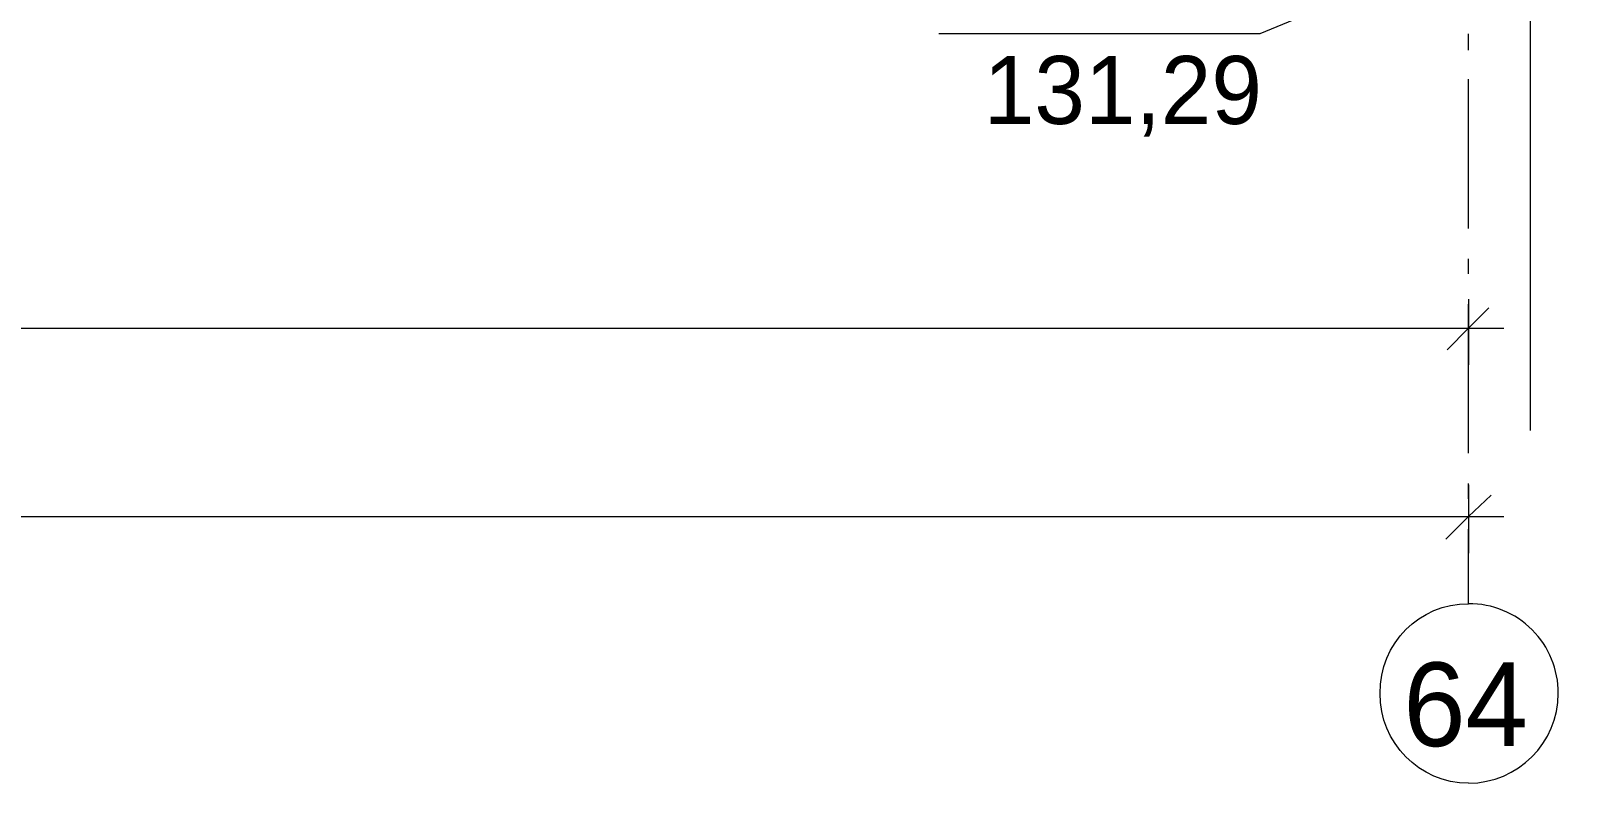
# Model space of a CAD drawing. Header units: millimetres. Extents: x -28928 to 100580, y -22867 to 36490.
# Drawn here: x 77097 to 82257, y 13356 to 15875 of the extents above; entities that cross this region are included whole.
import ezdxf

# ---------------------------------------------------------------- set-up
doc = ezdxf.new("R2010")
doc.units = ezdxf.units.MM
doc.layers.add('PDF _Геометрия', color=7, linetype='Continuous', true_color=0x8f8e8d)
doc.layers.add('PDF _Текст', color=7, linetype='Continuous')

msp = doc.modelspace()

# ---------------------------------------------------------------- linework, layer by layer
at = {"layer": 'PDF _Геометрия', "color": 7, "lineweight": 9}
for points in [[(82117.20928457812, 14536.81292651502), (82117.20928457812, 16296.81292651504), (63269.13236150099, 16296.81292651504), (-22471.63686926922, 16296.81292651504)], [(82256.8246691935, 16296.81292651504), (81211.82466919349, 15865.27446497657), (80137.2092845781, 15865.27446497657)], [(81909.90159227041, 15810.27446497657), (81909.90159227041, 15865.27446497657)], [(81909.90159227041, 15213.7360034381), (81909.90159227041, 15712.96677266888)], [(81909.90159227041, 15061.42831113041), (81909.90159227041, 15112.19754189964)], [(81909.90159227041, 14976.81292651502), (81909.90159227041, 14879.50523420734), (81909.90159227041, 14756.81292651502)], [(52996.82466919317, 14947.19754189963), (52929.13236150087, 14879.50523420734), (82028.36313073197, 14879.50523420734)], [(81977.59389996274, 14947.19754189963), (81909.90159227041, 14879.50523420734), (81837.97851534735, 14807.58215728425)], [(81909.90159227041, 14460.65908036117), (81909.90159227041, 14959.88984959195)], [(81909.90159227041, 14308.35138805348), (81909.90159227041, 14359.12061882271)], [(81909.90159227041, 14354.88984959194), (81909.90159227041, 14249.1206188227), (81909.90159227041, 14126.4283111304)], [(-21642.40610003844, 14249.1206188227), (82028.36313073197, 14249.1206188227)], [(81909.90159227041, 13957.19754189963), (81909.90159227041, 14206.81292651502)]]:
    msp.add_lwpolyline(points, dxfattribs=at)
at = {"layer": 'PDF _Геометрия', "color": 7, "lineweight": 18}
msp.add_lwpolyline([(81986.05543842426, 14321.04369574579), (81909.90159227041, 14249.1206188227), (81833.74774611657, 14172.96677266886)], dxfattribs=at)
msp.add_lwpolyline([(81909.90159227041, 13356.42831113331, 0.4119718309847602), (82210.28620765502, 13656.81292651501, 0.4172634351397363), (81909.90159227041, 13957.19754189963)], format="xyb", dxfattribs=at)
for points in [[(81613.74774611655, 13656.81292651501), (81613.74774611655, 13826.04369574578), (81744.90159227041, 13957.19754189963), (81909.90159227041, 13957.19754189963)], [(81909.90159227041, 13356.42831113039), (81744.90159227041, 13356.42831113039), (81613.74774611655, 13491.81292651501), (81613.74774611655, 13656.81292651501)]]:
    msp.add_open_spline(points, degree=3, dxfattribs=at)

# ---------------------------------------------------------------- texts
at = {"layer": 'PDF _Текст', "attachment_point": 4, "style": ''}
for s, insert, char_height in [('131,29', (80287.09643570021, 15655.72564041439), 227.7084847294893), ('64', (81691.67416326866, 13618.47724572938), 280.1272685734552)]:
    msp.add_mtext(s, dxfattribs=dict(at, insert=insert, char_height=char_height))

doc.saveas('drawing.dxf')
